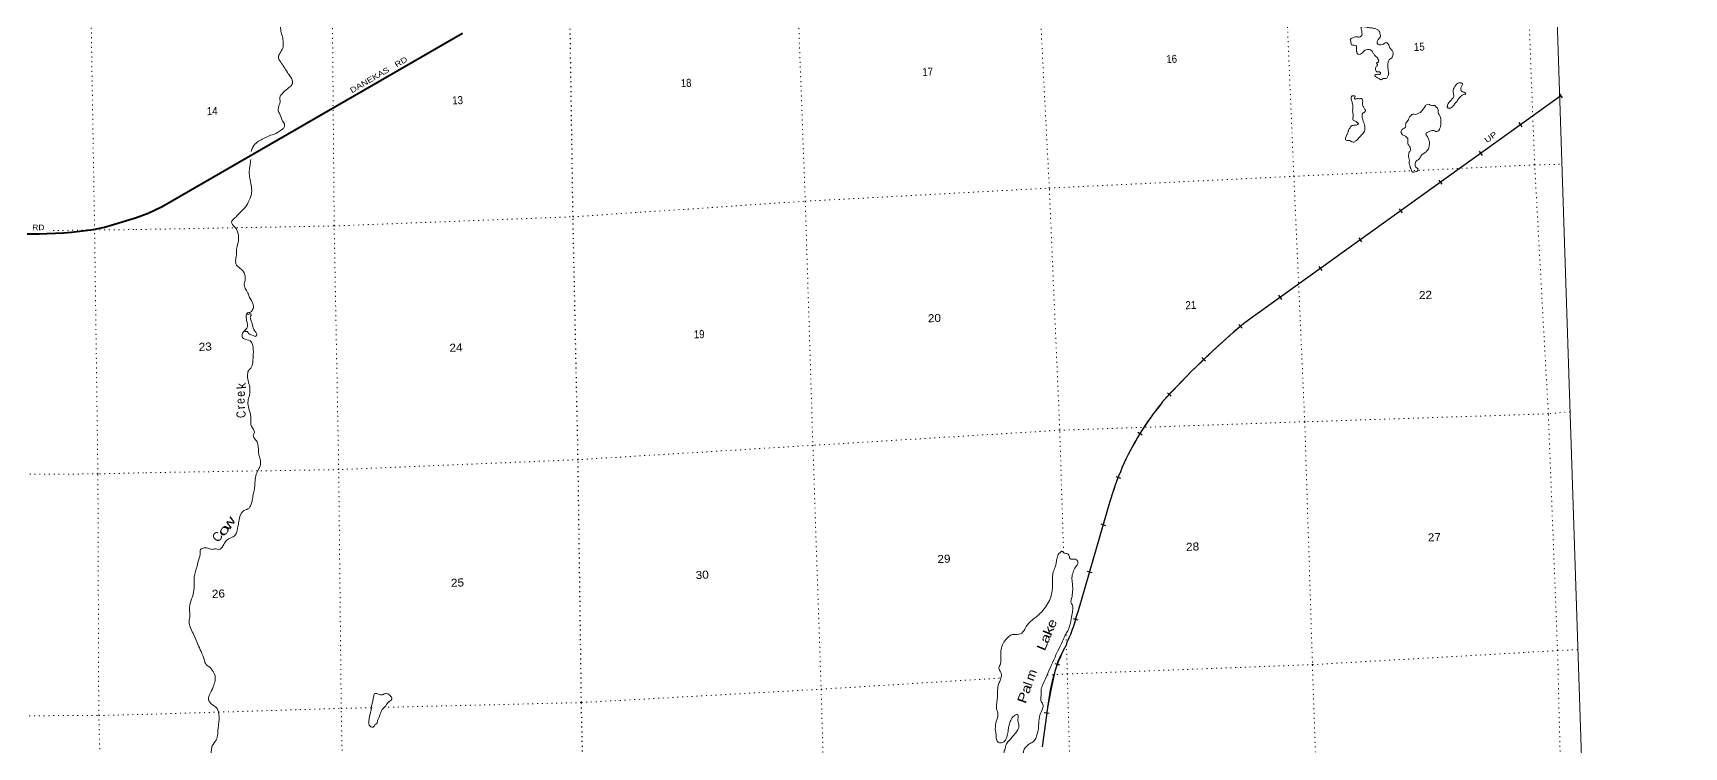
# Model space of a CAD drawing. Header units: feet. Extents: x 497223 to 751810, y -177792 to 12311.
# Drawn here: x 715698 to 751810, y -102821 to -87200 of the extents above; entities that cross this region are included whole.
import ezdxf

# ---------------------------------------------------------------- set-up
doc = ezdxf.new("R2010")
doc.units = ezdxf.units.FT
doc.header["$LTSCALE"] = 70
doc.linetypes.add('DOTTED', pattern=[1.5, 0.3, -1.2])
for name, color, linetype, lineweight in [('26', 7, 'Continuous', 40), ('34', 7, 'Continuous', 25), ('39', 7, 'Continuous', 13), ('4', 7, 'Continuous', 13), ('6', 7, 'DOTTED', 25), ('7', 7, 'DOTTED', 13)]:
    doc.layers.add(name, color=color, linetype=linetype, lineweight=lineweight)
doc.layers.add('27', color=7, linetype='Continuous')
doc.layers.add('41', color=7, linetype='Continuous')

msp = doc.modelspace()

# ---------------------------------------------------------------- linework, layer by layer
at = {"layer": '26'}
for points in [[(717941.76, -91244.92), (718217.87, -91144.7), (718525.06, -90997.94), (725095.3, -87201.67)], [(713402.18, -91600.02), (714217, -91594.05), (715057, -91591.05), (715438, -91596.05), (715834, -91594.05), (716363, -91573.05), (716541, -91557.05), (717020.42, -91495.46), (717265, -91444.05), (717941.64, -91245.02)]]:
    msp.add_lwpolyline(points, dxfattribs=at)
at = {"layer": '34', "lineweight": 13}
for p, q in [((749115.65, -88571.31), (742213.31, -93529.35)), ((737885.81, -101962.04), (737770.45, -102820.79))]:
    msp.add_line(p, q, dxfattribs=at)
at = {"layer": '34'}
for p, q in [((749083.54, -88528.5), (749148.07, -88618.34)), ((748200.16, -89159.83), (748264.69, -89249.67)), ((747330.85, -89787.48), (747395.38, -89877.32)), ((746447.47, -90418.81), (746512, -90508.65)), ((745578.16, -91046.46), (745642.69, -91136.3)), ((744694.78, -91677.79), (744759.31, -91767.63)), ((743825.47, -92305.44), (743890, -92395.28)), ((742942.08, -92936.78), (743006.61, -93026.61)), ((742075.53, -93574.83), (742147.04, -93659.21)), ((741265.39, -94301.7), (741341.14, -94382.3)), ((740511.21, -95069.52), (740592.9, -95144.09)), ((739861.35, -95932.81), (739955.12, -95991.48)), ((739381.94, -96902.1), (739485.23, -96941.67)), ((739051.86, -97940.7), (739158.05, -97971.68)), ((738754.09, -98970.74), (738860.28, -99001.72)), ((738445.82, -100010.16), (738552.58, -100039.1)), ((738045.61, -100994.88), (738151.58, -101026.57)), ((737815.55, -102063.6), (737925.18, -102078.32))]:
    msp.add_line(p, q, dxfattribs=at)
msp.add_lwpolyline([(749116.29, -88572.21), (742213.89, -93530.29), (742209.99, -93532.44), (741964.48, -93740.52), (741725.02, -93953.12), (741489.1, -94169.95), (741254.15, -94390.79), (741025.32, -94616.07), (740801.44, -94844.42), (740578.53, -95076.77), (740388.01, -95285.49), (740395.85, -95285.17), (740328.17, -95367.91), (740264.28, -95449.81), (740201.76, -95532.87), (740139.77, -95617.15), (740080.01, -95702.47), (740022.01, -95788.49), (739964.55, -95875.72), (739909.31, -95964.02), (739855.82, -96052.99), (739803.34, -96143.58), (739753, -96234.38), (739703.58, -96325.95), (739655.99, -96419.03), (739610.55, -96512.33), (739566.48, -96606.77), (739523.72, -96701.53), (739482.79, -96797.8), (739443.55, -96893.9), (739406.15, -96991.54), (739370.42, -97089.02), (739336.07, -97187.63), (739303.86, -97286.47), (739273.42, -97385.98), (739255.02, -97448.58), (738557.39, -99839.98), (738502.68, -100011.97), (738504.62, -100011.9), (738491.25, -100061.18), (738477.27, -100108.46), (738462.45, -100155.51), (738447.02, -100202.7), (738430.56, -100249.33), (738413.35, -100295.45), (738395.53, -100341.72), (738376.68, -100387.42), (738357.08, -100432.63), (738336.58, -100477.89), (738315.42, -100522.38), (738301.3, -100551.3), (738306.32, -100575.31), (738220.27, -100720.74), (738115.2, -100952.72), (738042.28, -101196.58), (737957.25, -101577.31), (737886.83, -101960.11), (737886.91, -101962.1), (737771.53, -102821)], dxfattribs=at)
at = {"layer": '34', "lineweight": 13}
msp.add_lwpolyline([(739253.97, -97448.27), (738556.34, -99839.65), (738501.16, -100013.13)], dxfattribs=at)
for centre, radius, start, end in [((754023.32, -107633.8), 18396.83, 129.95404, 137.84379), ((744992.35, -99091.55), 5969.04, 140.39517, 164.02001), ((735766.3, -99287.8), 2831.33, 333.49972, 345.15825)]:
    msp.add_arc(centre, radius, start, end, dxfattribs=at)
msp.add_spline([(738305.16, -100575.11), (738041.22, -101196.3), (737885.73, -101960.03)], degree=3, dxfattribs=at)
at = {"layer": '39'}
for points in [[(723658.08, -83809.02), (723618.49, -83824.64), (723527.96, -83872.69), (723466.04, -83931.64), (723427.72, -83977.54), (723338.12, -83999.37), (723232.55, -84023.87), (723135.4, -84106.44), (723014.42, -84196.03), (722910.34, -84256.73), (722821.9, -84306.71), (722721.92, -84369.25), (722731.61, -84409.13), (722798.26, -84464.79), (722820.33, -84512.21), (722795.55, -84593.8), (722726.43, -84673.2), (722704.23, -84768.78), (722685.72, -84856.15), (722644.12, -84920.3), (722559.87, -84974.14), (722493.02, -85011.14), (722442.39, -85099.84), (722399.37, -85178.16), (722342.72, -85218.77), (722282.3, -85313.91), (722233.24, -85440.82), (722170.97, -85540.07), (722072.64, -85691.16), (721979.66, -85825.92), (721908.87, -85913.44), (721845.75, -86040.92), (721829.41, -86132.23), (721793.91, -86246.49), (721718.59, -86370.45), (721641.11, -86442.13), (721531.75, -86521.18), (721396.13, -86597.27), (721261.84, -86705.55), (721176.81, -86837.96), (721122.64, -86987.23), (721112.99, -87094.38), (721136.29, -87220.3), (721165.44, -87341.96), (721171.85, -87448.44), (721150.24, -87558.1), (721086.13, -87661.45), (721069.79, -87752.76), (721136.76, -87864.8), (721203.31, -87966.78), (721282.82, -88090.38), (721316.86, -88135.3), (721364.93, -88227.98), (721362.97, -88326.75), (721297.29, -88391.9), (721171.19, -88503.86), (721097.21, -88611.65), (721102.79, -88698.03), (721085.7, -88771.24), (721060.65, -88895.14), (721098.19, -88976.16), (721156.61, -89124.81), (721202.42, -89211.53), (721184.84, -89272.68), (721136.39, -89316.98), (721046.45, -89379.11), (720894.02, -89437.78), (720712.47, -89521.82), (720606.39, -89582.6), (720508.48, -89695.41), (720470.33, -89791.75)], [(745177.88, -88081.51), (745146.44, -88050.59), (745108.29, -88052.16), (745077.43, -88035.31), (745064.14, -88005.65), (745064.32, -87961.33), (745081.39, -87936.46), (745096.54, -87913.68), (745103.49, -87887.21), (745088.86, -87873.71), (745090.04, -87853.52), (745111.7, -87842.56), (745132.54, -87811.48), (745116.5, -87763.81), (745088.9, -87728.69), (745053.53, -87699.95), (745014.98, -87643.13), (744999.85, -87617.57), (744972.26, -87582.46), (744929.18, -87562.08), (744884.77, -87557.88), (744827.29, -87578.38), (744792.48, -87612.04), (744757.84, -87649.73), (744700.2, -87666.21), (744661.14, -87645.67), (744653.54, -87607.72), (744646.52, -87583.84), (744644.78, -87541.61), (744646.63, -87489.17), (744577.21, -87463.84), (744540.83, -87459.3), (744524.78, -87411.63), (744523.53, -87381.47), (744511.67, -87337.65), (744531.08, -87320.73), (744598.18, -87289.76), (744656.23, -87283.34), (744724.66, -87284.53), (744748.09, -87267.45), (744768.34, -87222.31), (744762.34, -87174.22), (744758.67, -87134.09), (744748.81, -87090.18), (744758.1, -87071.67), (744840.33, -87066.26), (744889.1, -87078.34), (744977.93, -87086.75), (745047.02, -87104.04), (745085.75, -87116.54), (745135.42, -87150.74), (745155.15, -87190.2), (745164.84, -87230.09), (745174.37, -87265.95), (745152.02, -87309.17), (745111.77, -87357.15), (745100.8, -87383.79), (745096.36, -87422.24), (745140.1, -87458.7), (745176.23, -87457.21), (745233.96, -87442.74), (745273.11, -87416.95), (745317.28, -87415.12), (745340.45, -87440.35), (745362.51, -87487.78), (745399.47, -87554.73), (745442.03, -87611.38), (745447.21, -87639.36), (745426.6, -87724.81), (745421.16, -87739.13), (745395.81, -87758.3), (745362.92, -87789.88), (745347.94, -87816.68), (745330.6, -87883.86), (745335.52, -87954.15), (745340.52, -88026.45), (745348.03, -88062.4), (745351.12, -88088.45), (745342.66, -88127.07), (745325.92, -88159.99), (745308.85, -88184.86), (745283.25, -88198), (745248.95, -88195.39), (745212.9, -88198.9), (745187.79, -88224.11), (745163.29, -88215.05), (745109.51, -88179), (745062.17, -88152.76), (745049.54, -88139.18), (745046.71, -88119.16), (745068.38, -88108.19), (745134.63, -88105.46), (745152.86, -88108.73), (745168.43, -88096), (745171.86, -88081.76)], [(747038.71, -88534.3), (747016.71, -88537.23), (746961.41, -88561.67), (746922.42, -88591.48), (746889.7, -88627.07), (746845.93, -88687.29), (746792.38, -88753.95), (746744.51, -88812.33), (746701.51, -88842.3), (746653.32, -88844.29), (746634.76, -88832.98), (746628.15, -88819.15), (746635.52, -88802.73), (746641.72, -88758.17), (746660.8, -88733.21), (746689.5, -88697.78), (746710.59, -88672.74), (746735.53, -88643.51), (746775.53, -88589.49), (746769.61, -88543.41), (746764.01, -88505.38), (746764.69, -88473.12), (746763.28, -88438.94), (746779.85, -88402), (746798.52, -88366.99), (746821.45, -88337.85), (746854.25, -88304.26), (746887.88, -88290.79), (746928.03, -88289.13), (746950.45, -88296.26), (746962.99, -88307.83), (746963.82, -88327.93), (746951.02, -88358.67), (746929.25, -88415.97), (746928.49, -88446.21), (746947.8, -88475.62), (746966.37, -88486.94), (747019.4, -88504.89), (747031.78, -88512.44), (747036.54, -88530.37), (747038.63, -88532.29)], [(744674.63, -89189.93), (744675.56, -89163.71), (744661.18, -89156.25), (744638.18, -89135.04), (744603.47, -89122.38), (744572.69, -89107.54), (744566.43, -89053.42), (744574.98, -89016.81), (744571.39, -88978.69), (744563.38, -88930.68), (744564.57, -88862.15), (744570.11, -88801.5), (744557.91, -88749.64), (744552.15, -88707.58), (744540.78, -88675.83), (744531.26, -88639.97), (744527.67, -88601.85), (744554.79, -88576.56), (744582.81, -88573.38), (744606.98, -88574.4), (744615.51, -88586.13), (744600.78, -88618.97), (744615.91, -88644.52), (744645.78, -88637.25), (744679.91, -88635.84), (744714.37, -88642.47), (744758.21, -88632.6), (744781.53, -88661.85), (744777.84, -88718.39), (744782.92, -88792.71), (744798.05, -88818.26), (744828.4, -88871.39), (744841.11, -88886.98), (744834.16, -88913.45), (744814.99, -88936.4), (744775.75, -88960.17), (744773.15, -88994.52), (744768.37, -89024.93), (744783.08, -89088.77), (744804.05, -89158.4), (744815.42, -89190.16), (744827.37, -89235.99), (744829.69, -89292.28), (744819.97, -89349.08), (744795.53, -89390.37), (744758.96, -89430.15), (744699.3, -89495.06), (744660.73, -89534.92), (744627.59, -89560.46), (744572.46, -89588.92), (744521.1, -89562.85), (744482.3, -89548.34), (744446.24, -89551.84), (744407.27, -89533.31), (744405.77, -89497.12), (744437.08, -89427.35), (744444.44, -89410.93), (744468.05, -89349.53), (744475, -89323.06), (744487.98, -89296.34), (744508.9, -89267.28), (744521.96, -89242.57), (744553.33, -89223.14), (744581.27, -89217.96), (744621.51, -89218.31), (744663.42, -89210.54), (744682.75, -89191.61), (744690.03, -89173.18)], [(746138.97, -88807.15), (746166, -88779.85), (746189.34, -88760.75), (746241.7, -88762.62), (746281.01, -88789.19), (746357.38, -88788.05), (746392.84, -88818.81), (746429.46, -88877.72), (746436.55, -88951.95), (746471.08, -89008.93), (746490.71, -89094.72), (746493.45, -89161.07), (746487.66, -89215.69), (746472.42, -89284.8), (746448.15, -89330.12), (746402.97, -89356.15), (746358.13, -89341.9), (746279.5, -89337.09), (746220.11, -89359.69), (746190.57, -89375), (746165.97, -89412.28), (746198.16, -89461.3), (746229.34, -89534.53), (746245.8, -89592.26), (746238.58, -89661.04), (746219.41, -89732.32), (746190.87, -89771.77), (746142.5, -89818.08), (746109.29, -89841.61), (746078.08, -89865.05), (746028.79, -89937.59), (745994.06, -89973.26), (745947.29, -90009.43), (745930.88, -90050.39), (745930.95, -90100.74), (745944.32, -90132.42), (745965.06, -90147.67), (745992.57, -90180.77), (745977.92, -90215.62), (745944.46, -90233.12), (745906.73, -90244.75), (745876.61, -90245.99), (745848.77, -90204.85), (745817.18, -90121.56), (745805.4, -90079.75), (745797.71, -90039.79), (745805.34, -89981.06), (745784.45, -89913.45), (745787.9, -89850.87), (745796.11, -89806.22), (745823.06, -89776.9), (745827.92, -89748.51), (745809.12, -89682.82), (745787.79, -89653.49), (745772.25, -89617.88), (745770.09, -89565.6), (745767.76, -89509.3), (745742.34, -89478.13), (745688.57, -89442.08), (745653.69, -89425.39), (745625.93, -89386.26), (745618.74, -89358.36), (745629.71, -89331.72), (745652.72, -89304.59), (745682.34, -89291.28), (745721.16, -89257.45), (745721.26, -89211.12), (745727.71, -89172.59), (745758.26, -89133.06), (745780.94, -89097.88), (745808.64, -89038.32), (745839.44, -89004.82), (745874.33, -88973.17), (745900.51, -88974.1), (745958.98, -88977.73), (745998.47, -88959.98), (746043.73, -88935.96), (746080.14, -88892.16), (746112.85, -88856.56), (746143.07, -88808.99), (746135.2, -88813.34)], [(720460.69, -89963.59), (720446.21, -90086.7), (720427.76, -90224.43), (720436.51, -90338.87), (720460.81, -90488.92), (720481.09, -90639.14), (720474.45, -90721.99), (720407.48, -90902), (720353.07, -90996.9), (720233.5, -91120.68), (720104.22, -91252.91), (720041.37, -91338.08), (720099.56, -91432.36), (720157.17, -91512.55), (720182.58, -91592.07), (720192.82, -91742.7), (720153.37, -91907.48), (720150.16, -92024.43), (720150.5, -92276.18), (720209.12, -92332.16), (720292.74, -92409.27), (720330.28, -92490.3), (720335.26, -92610.94), (720317.41, -92714.39), (720353.52, -92809.58), (720408.19, -92916.08)], [(720408.19, -92916.08), (720448.32, -93011.1), (720476.08, -93050.23), (720505, -93117.52), (720519.7, -93181.36), (720491.23, -93271.16), (720458.68, -93310.77), (720428.57, -93312.02), (720367.74, -93348.77), (720365.45, -93439.5), (720379.31, -93531.58), (720392.59, -93609.58), (720364.8, -93667.12), (720334.09, -93702.63), (720273.5, -93793.75), (720282.43, -93863.88), (720336.2, -93899.92), (720473.37, -93958.71), (720506.81, -94037.89), (720516.29, -94218.77), (720503.93, -94406.59), (720460.73, -94529.22), (720410.86, -94587.68), (720391.33, -94699.26), (720409.11, -94837.5), (720430.08, -94907.12), (720437.64, -95090.1), (720406.98, -95224.29), (720399.35, -95283.02), (720398.25, -95305.22), (720434.93, -95462.82), (720464.32, -95638.84), (720477.32, -95807.49), (720541.02, -95937.79), (720515.65, -96005.3), (720567.74, -96097.81), (720615.97, -96194.51), (720639.57, -96425.16), (720667.73, -96522.68), (720672.8, -96645.34), (720640.07, -96729.27), (720582.81, -96852.48), (720555.08, -97008.71), (720544.83, -97150.12), (720519.61, -97270), (720498.41, -97389.71), (720476.38, -97489.31), (720443.31, -97565.2), (720397.04, -97613.43), (720294.3, -97657.96), (720224.84, -97777.65), (720196.44, -97917.8), (720173.06, -98033.57), (720119.14, -98188.87), (720026.94, -98245.05), (719958.01, -98280.12), (719886.96, -98361.61), (719851.39, -98425.52), (719765.88, -98497.53), (719701.05, -98486.11), (719613.05, -98497.81), (719519.37, -98469.45), (719416.9, -98471.68), (719352.3, -98514.63), (719354.46, -98566.91), (719322.63, -98721.29), (719286.2, -98861.77), (719225.73, -99101.94), (719211.24, -99432.85), (719149.11, -99632.8), (719120.11, -99807.21), (719127.76, -99943.85), (719115.09, -100075.3), (719147.42, -100225.02), (719215.72, -100369.22), (719304.66, -100575.01), (719373.45, -100731.28), (719443, -100905.65), (719483.62, -101012.73), (719541.91, -101060.68), (719684.37, -101296.48), (719663.92, -101434.29), (719638.8, -101507.83), (719566.82, -101663.88), (719533.07, -101772.02), (719622.71, -101897.22), (719711.94, -101964.02), (719764.01, -102104.87), (719757.5, -102336.76), (719744, -102448.1), (719734.92, -102569.32), (719700.93, -102671.43), (719619.58, -102795.64), (719603.08, -102882.93), (719565.79, -103099.98), (719518.82, -103228.81), (719462.01, -103265.4)], [(720381.38, -93338.14), (720386.06, -93354.06), (720422.28, -93354.57), (720443.78, -93339.58), (720470.88, -93362.63), (720457.99, -93391.36), (720456.54, -93453.86), (720484.04, -93535.3), (720500.67, -93597.05), (720514.96, -93650.84), (720552.16, -93723.83), (720588.45, -93774.69), (720586.09, -93815.07), (720556.89, -93838.44), (720528.2, -93825.52), (720495.42, -93810.76), (720436.28, -93791.05), (720413.37, -93771.86), (720387.78, -93736.66), (720373.48, -93731.21), (720355.24, -93727.94), (720340.94, -93722.49), (720310.74, -93721.72)], [(736744.35, -102420.1), (736765.98, -102262.1), (736803.92, -102109.48), (736774.51, -101981.79), (736773.03, -101897.26), (736787.96, -101771.77), (736797.38, -101610.25), (736807.96, -101476.88), (736842.45, -101386.84), (736874.69, -101290.84), (736877.47, -101212.17), (736840.35, -101141.2), (736826.23, -101091.43), (736860.64, -100999.38), (736867.69, -100926.58), (736865.81, -100783.65), (736880.49, -100652.13), (736931.56, -100525.14), (737027.7, -100418.45), (737097.9, -100365.2), (737186.24, -100361.54), (737327.62, -100327.5), (737407.37, -100213.43), (737475.83, -100117.95), (737646.69, -99969.9), (737755.13, -99868.74), (737867.93, -99727.12), (737946.19, -99576.85), (737984.71, -99438.3), (737996.21, -99327.05), (737994.66, -99192.17), (738000.98, -99052.94), (738030.71, -98944.96), (738070.31, -98832.55), (738086.4, -98735.21), (738110.35, -98633.51), (738132.54, -98586.27), (738179.47, -98554.12), (738194.95, -98539.38), (738213.19, -98542.65), (738244.72, -98575.59)], [(738244.72, -98575.59), (738277.17, -98582.3), (738342.33, -98601.77), (738366.57, -98653.13), (738382.7, -98702.82), (738461.41, -98709.63), (738532.76, -98732.87), (738548.13, -98812.8), (738518.08, -98864.39), (738485.69, -98908.03), (738459.99, -98967.5), (738424.66, -99085.78), (738427.88, -99212.53), (738439.13, -99338.96), (738429.05, -99484.39), (738414.72, -99575.61), (738399.64, -99648.75), (738432.99, -99725.92), (738437.64, -99838.52), (738415.35, -99980.42), (738376.31, -100155.25), (738331.1, -100277.97), (738276.78, -100374.87), (738217.85, -100506.21), (738113.9, -100715.95), (738032.95, -100898.55), (737975.86, -101025.78), (737878.26, -101243.31), (737793.88, -101440.16), (737752.43, -101556.67), (737750.66, -101611.13), (737743.33, -101774.57), (737749.42, -101824.67), (737788.22, -101887.52), (737776.14, -101984.7), (737719.63, -102126.01), (737696.49, -102296.15), (737671.17, -102510.69), (737639.1, -102610.71), (737592.14, -102691.2), (737507.89, -102745.03), (737412.67, -102825.5), (737364.29, -102920.15), (737361.59, -103000.83), (737344.17, -103066), (737362.23, -103113.59), (737299.14, -103144.4), (737251.11, -103198.75), (737241.29, -103301.88), (737235.16, -103396.79), (737261.99, -103462.15), (737277.12, -103487.71), (737293.17, -103535.38), (737286.45, -103616.22), (737241.76, -103702.66), (737191.45, -103799.41), (737162.82, -103885.18), (737152.83, -103984.29), (737123.95, -104064.03), (737080.86, -104091.99), (737052.75, -104093.16), (737001.23, -104063.06), (736944.63, -103958.65), (736923.92, -103846.72), (736895.78, -103700.85), (736869.87, -103609.27), (736848.65, -103533.61), (736870.58, -103480.34), (736890.94, -103388.87), (736869.05, -103297.12), (736861.96, -103222.89), (736897.2, -103150.94), (736927.01, -103044.98), (736931.72, -102964.22), (736959.28, -102852.3), (736991.27, -102750.27), (737062.14, -102664.77), (737142.73, -102570.8), (737194.53, -102510.25), (737247.25, -102423.48), (737262.75, -102360.4), (737254.4, -102304.35), (737235.68, -102240.67), (737248.84, -102169.64), (737238.65, -102117.69), (737178.58, -102124.2), (737109.05, -102193.54), (737062.68, -102288.11), (737036.88, -102393.91), (737024.31, -102479.02), (736997.25, -102603), (736965.86, -102670.76), (736917.33, -102713.05), (736841.45, -102726.26), (736785.67, -102690.29), (736766.21, -102608.52), (736744.35, -102420.1)], [(723098.28, -101956.98), (723113.27, -101881.84), (723133.96, -101798.4), (723150.38, -101709.1), (723182.19, -101651.39), (723255.04, -101662.48), (723342.29, -101681.03), (723421.26, -101645.54), (723489.09, -101681), (723546.37, -101753.16), (723543.18, -101773.43), (723471.48, -101838.83), (723395.32, -101942.69), (723354.57, -101978.61), (723295.06, -102095.87), (723256.89, -102194.13), (723231.52, -102261.64), (723213.6, -102314.75), (723183.82, -102324.04), (723167.08, -102356.95), (723138.05, -102384.34), (723085.43, -102376.44), (723053.82, -102341.5), (723043.3, -102281.51), (723053.53, -102188.44), (723071.97, -102099.05), (723089.55, -102037.9), (723095.75, -101993.34), (723108.4, -101958.57)]]:
    msp.add_spline(points, degree=3, dxfattribs=at)
at = {"layer": '4'}
msp.add_lwpolyline([(497222.97, 5471.78), (528293.91, 6177.1), (559363.85, 6925.15), (590432.73, 7715.93), (621500.49, 8549.46), (652567.07, 9425.72), (683632.43, 10344.71), (714696.49, 11306.43), (745759.19, 12310.89), (751809.62, -170897.82), (720494.89, -171910.42), (689178.8, -172879.94), (657861.41, -173806.39), (626542.78, -174689.76), (595222.96, -175530.05), (563902.01, -176327.26), (532580.01, -177081.38), (501256.99, -177792.42)], close=True, dxfattribs=at)
at = {"layer": '6'}
msp.add_lwpolyline([(728616.99, -125825.54), (728484.19, -122805.45), (728392.98, -117479.9), (728119.74, -112169.76), (727809.99, -107014.53), (727693.22, -101849.15), (727620.58, -96534.92), (727509.71, -91220.25), (727429.96, -85880.12), (727429.74, -84705.91)], dxfattribs=at)
at = {"layer": '7'}
for p, q in [((716136.31, -91523.01), (717044.54, -91505.44)), ((717044.54, -91505.44), (717950.06, -91501.24)), ((738239.44, -98564.8), (738155.91, -95881.53)), ((738322.19, -101223.06), (738294.56, -100335.44)), ((732936.26, -101556.47), (736867.54, -101313.11)), ((737884.49, -101250.15), (738322.19, -101223.06)), ((727693.22, -101849.15), (732936.26, -101556.47)), ((718284, -102103.05), (722439.77, -101976.26)), ((722439.77, -101976.26), (723095.94, -101960.38)), ((723364.78, -101953.88), (727693.22, -101849.15))]:
    msp.add_line(p, q, dxfattribs=at)
for points in [[(749856.74, -125134.45), (749761, -121966.82), (749596.52, -116620.12), (749415.11, -111253.03), (749176.75, -106070.9), (749044.15, -100711.38), (748842.31, -95531.39), (748543.01, -90085.53), (748335.35, -84667.16), (748108.22, -79352.25)], [(738155.91, -95881.53), (737927.46, -90592.82), (737653.81, -85280.85), (737424.93, -79884.45), (737417.83, -79699.86)], [(742770.7, -79523.94), (742782.77, -79582.42), (743048.6, -84967.21), (743276.31, -90335.46), (743514.15, -95705.31), (743683.65, -101027.63), (743858.93, -106349.12), (744105.97, -111449.28)], [(717482.4, -115086.43), (717409.07, -112538.73), (717285.64, -107383.26), (717136.12, -102131.39), (717117.8, -96846.89), (717044.94, -91514.44), (716872.65, -80973.65), (716850.42, -80358.1)], [(732390.79, -85522.57), (732589.9, -90879.92), (732756.13, -96220.5), (732936.26, -101556.47), (733093.22, -106872.68), (733333.4, -111855.34), (733584.92, -117167.17), (733673.86, -122535.12), (733807.83, -125658.48)], [(723227.47, -125997.75), (723134.79, -122927.51), (722997.08, -117614.9), (722768.09, -112313.17), (722540.8, -107204.14), (722439.77, -101976.26), (722384.92, -96751.92), (722285.43, -91420.67), (722241.64, -86123.36)], [(717949.53, -91500.11), (722285.43, -91420.67), (727509.71, -91220.25), (732589.9, -90879.92), (737927.46, -90592.82), (743276.31, -90335.46), (748543.01, -90085.53), (749137.76, -90070.83)], [(749318.31, -95486.01), (748842.31, -95531.39), (743514.15, -95705.31), (738156.28, -95890.53), (732756.13, -96220.5), (727620.58, -96534.92), (722384.92, -96751.92), (718117.8, -96820.35)], [(718118.43, -96820.52), (717117.8, -96846.89), (711813.02, -96863.89), (706483.31, -96908.2), (701214.7, -97012.26), (695930.89, -97101.29)], [(738322.19, -101223.06), (743683.28, -101018.63), (749044.15, -100711.38), (749488.24, -100688.77)], [(739203.38, -125483.57), (739065.77, -122346.48), (738933.49, -117000.47), (738711.72, -111629.96), (738465.17, -106590.21), (738322.19, -101223.06)], [(696009.4, -102442.16), (701324.82, -102322.89), (706594.49, -102197.68), (711835.55, -102152.24), (717136.12, -102131.39), (718286.4, -102103.15)]]:
    msp.add_lwpolyline(points, dxfattribs=at)

# ---------------------------------------------------------------- texts
at = {"layer": '27'}
for rotation, width, p in [(30.019, 1.25, (722675.78, -88518.82)), (0.42, 1.15, (714647.69, -91522.1))]:
    msp.add_text('DANEKAS   RD', height=120, rotation=rotation, dxfattribs=dict(at, width=width)).set_placement(p)
at = {"layer": '34', "width": 1.3}
msp.add_text('UP', height=120, rotation=35.69, dxfattribs=at).set_placement((747498.93, -89610.85))
at = {"layer": '41'}
for s, rotation, p in [('k', 94.999, (720361.12, -94979.83)), ('r', 94.999, (720340.2, -95423.37)), ('C', 47.076, (719735.27, -98358.71)), ('l', 70.325, (737543.13, -101500.46))]:
    msp.add_text(s, height=200, rotation=rotation, dxfattribs=at).set_placement(p)
for s, rotation, width, p in [('e', 94.999, 0.85, (720333.46, -95307.7)), ('e', 94.999, 0.85, (720337.84, -95149.17)), ('C', 94.999, 0.8, (720355.09, -95613.69)), ('w', 58.401, 1.55, (719988, -98102.99)), ('o', 52.622, 1.7, (719868.39, -98236.51)), ('e', 67.25, 1.25, (738032.1, -100242.1)), ('a', 67.25, 1.35, (737894.2, -100570.97)), ('k', 67.25, 1.45, (737964.97, -100402.18)), ('L', 67.25, 1.35, (737825.85, -100733.95)), ('a', 70.325, 1.3, (737481.51, -101672.81)), ('m', 70.325, 1.1, (737581.43, -101393.37)), ('P', 70.325, 1.35, (737405.04, -101886.68))]:
    msp.add_text(s, height=200, rotation=rotation, dxfattribs=dict(at, width=width)).set_placement(p)
at = {"layer": '7'}
for s, width, p in [('16', 0.9, (740490.11, -87859.49)), ('15', 0.9, (745906.45, -87592.73)), ('17', 0.9, (735154.14, -88138.99)), ('18', 0.9, (729868.97, -88384.73)), ('14', 0.9, (719503.89, -88998.72)), ('13', 0.9, (724871.66, -88763.24)), ('21', 0.9, (740909.96, -93243.8)), ('22', 1.1, (746016.73, -93023.5)), ('20', 1.1, (735274.85, -93529.58)), ('19', 0.9, (730155.35, -93881.89)), ('23', 1.1, (719325.75, -94155.17)), ('24', 1.1, (724810.16, -94176.04)), ('27', 1.1, (746209.9, -98324.63)), ('28', 1.1, (740922.1, -98530.65)), ('29', 1.1, (735483.61, -98798.25)), ('25', 1.1, (724843.24, -99317.47)), ('30', 1.1, (730196.39, -99146.93)), ('26', 1.1, (719614.57, -99559.79))]:
    msp.add_text(s, height=175, rotation=2.367, dxfattribs=dict(at, width=width)).set_placement(p)

doc.saveas('drawing.dxf')
